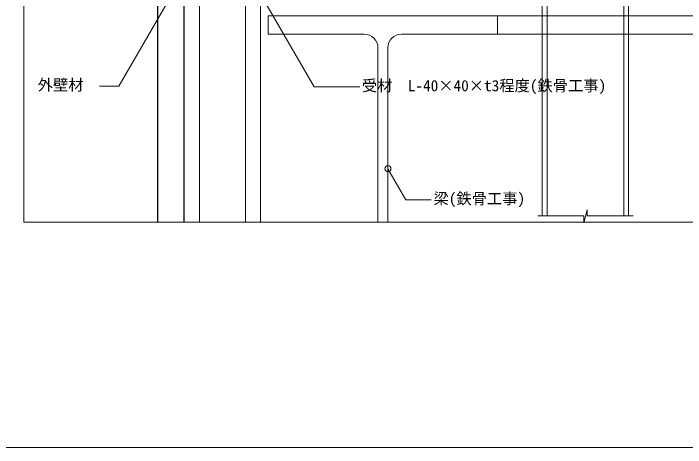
# Model space of a CAD drawing. Units: millimetres, scale not verified. Extents: x -1380 to 1380, y -955 to 955.
# Drawn here: x -913 to -34, y -955 to -387 of the extents above; entities that cross this region are included whole.
import ezdxf
from ezdxf.enums import TextEntityAlignment as Align

# ---------------------------------------------------------------- set-up
doc = ezdxf.new("R2010")
doc.units = ezdxf.units.MM
doc.header["$LTSCALE"] = 3
for name, color, linetype, lineweight in [('0-0_0', 7, 'Continuous', 18), ('0-2_MOJI', 7, 'Continuous', 18), ('0-4_KANAMONO', 5, 'Continuous', 18), ('0-6_TEKKOTU', 7, 'Continuous', 18), ('0-9_bo-do', 3, 'Continuous', 18), ('0-B_WAKU', 7, 'Continuous', 18), ('1-1_5-B金物', 5, 'Continuous', 18)]:
    doc.layers.add(name, color=color, linetype=linetype, lineweight=lineweight)
doc.styles.add('ＭＳ ゴシック', font='')
doc.styles.get('ＭＳ ゴシック').set_extended_font_data('MS Gothic')

msp = doc.modelspace()

# ---------------------------------------------------------------- linework, layer by layer
at = {"layer": '0-0_0'}
msp.add_lwpolyline([(-899.927, -660.072), (900.073, -660.072), (900.073, 539.928), (-899.927, 539.928)], close=True, dxfattribs=at)
at = {"layer": '0-2_MOJI'}
for points in [[(-800.653, -482.133), (-775.434, -482.133), (-707.447, -364.377)], [(-460.353, -483.128), (-519.902, -483.128), (-587.888, -365.372)], [(-366.78, -630.906), (-399.854, -630.906), (-423.43, -590.072)]]:
    msp.add_lwpolyline(points, dxfattribs=at)
msp.add_circle((-423.43, -590.072), 4, dxfattribs=at)
at = {"layer": '0-4_KANAMONO'}
for p, q in [((-689.93, 109.928), (-689.93, -660.072)), ((-669.93, 59.928), (-669.93, -660.072)), ((-609.93, 59.928), (-609.93, -660.072)), ((-589.93, 59.928), (-589.93, -660.072))]:
    msp.add_line(p, q, dxfattribs=at)
at = {"layer": '0-6_TEKKOTU'}
for p, q in [((-279.93, -390.072), (900.073, -390.072)), ((-279.93, -414.072), (900.073, -414.072)), ((-436.43, -660.072), (-436.43, -432.072)), ((-423.43, -432.072), (-423.43, -660.072))]:
    msp.add_line(p, q, dxfattribs=at)
msp.add_lwpolyline([(-454.43, -414.072), (-579.93, -414.072), (-579.93, -390.072), (-279.93, -390.072), (-279.93, -414.072), (-405.43, -414.072)], dxfattribs=at)
for centre, start, end in [((-454.43, -432.072), 0, 90), ((-405.43, -432.072), 90, 180)]:
    msp.add_arc(centre, 18, start, end, dxfattribs=at)
at = {"layer": '0-9_bo-do'}
for p, q in [((-724.93, -660.072), (-724.93, 109.928)), ((-724.58, 109.928), (-724.58, -660.072)), ((-690.28, 109.928), (-690.28, -660.072)), ((-689.93, -660.072), (-689.93, 109.928))]:
    msp.add_line(p, q, dxfattribs=at)
at = {"layer": '0-B_WAKU'}
msp.add_lwpolyline([(-1379.927, -955.072), (1380.073, -955.072), (1380.073, 954.928), (-1379.927, 954.928)], close=True, dxfattribs=at)
at = {"layer": '1-1_5-B金物'}
for p, q in [((-221.43, -651.872), (-221.43, -356.072)), ((-214.93, -651.872), (-214.93, -354.872)), ((-114.93, -651.872), (-114.93, -354.872)), ((-108.43, -651.872), (-108.43, -356.072)), ((-167.07, -660.962), (-162.79, -643.862)), ((-162.79, -643.862), (-162.79, -651.872)), ((-167.07, -651.872), (-227.33, -651.872)), ((-167.07, -651.872), (-167.07, -660.962)), ((-102.54, -651.872), (-162.79, -651.872))]:
    msp.add_line(p, q, dxfattribs=at)

# ---------------------------------------------------------------- texts
at = {"layer": '0-2_MOJI', "style": 'ＭＳ ゴシック'}
for s, p in [('外壁材', (-881.622, -492.133)), ('受材\u3000L-40×40×t3程度(鉄骨工事)', (-457.353, -493.128)), ('梁(鉄骨工事)', (-363.78, -640.906))]:
    msp.add_text(s, height=14.66, dxfattribs=at).set_placement(p, align=Align.BOTTOM_LEFT)

doc.saveas('drawing.dxf')
